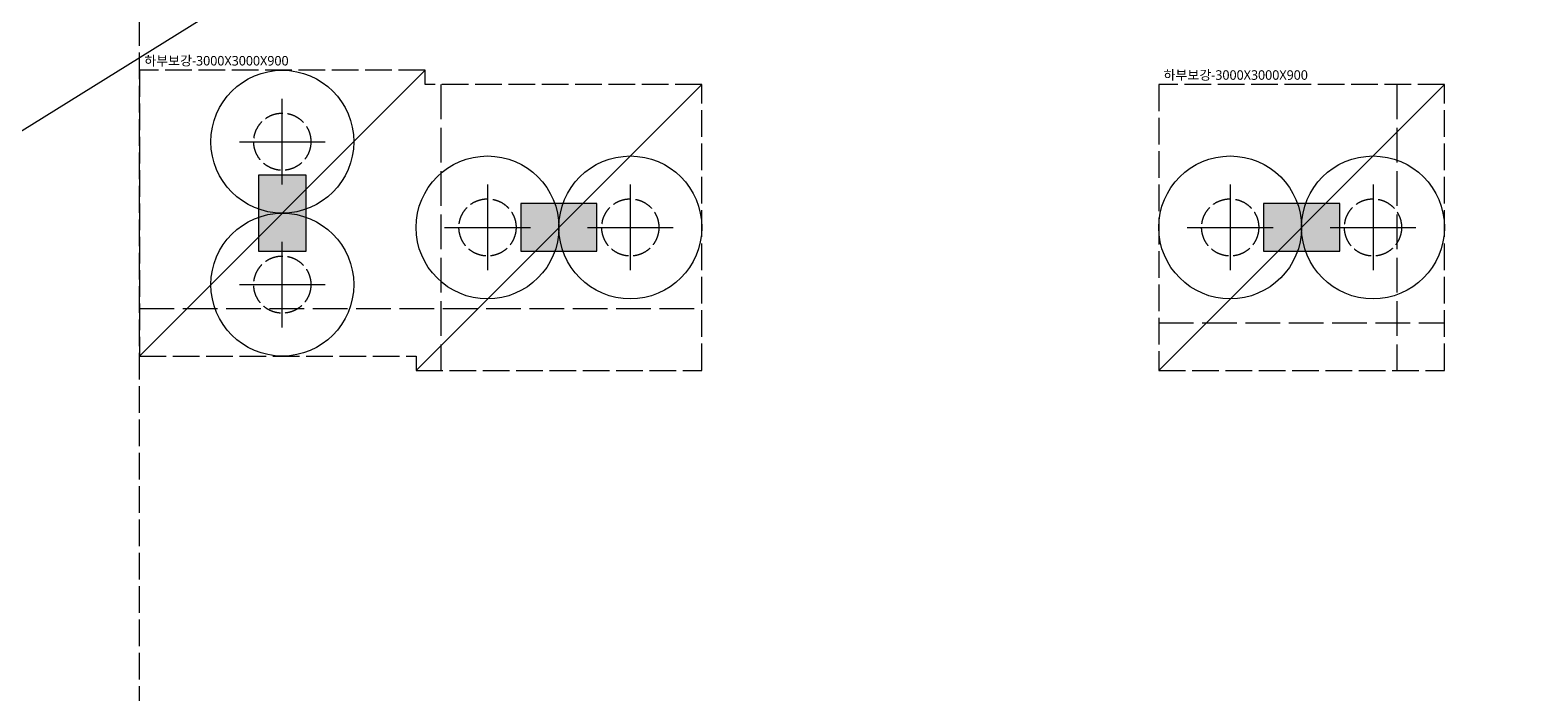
# Model space of a CAD drawing. Header units: millimetres. Extents: x 327808 to 2562540, y -728300 to 402793.
# Drawn here: x 1054461 to 1070084, y -116590 to -109626 of the extents above; entities that cross this region are included whole.
import ezdxf
from ezdxf.enums import TextEntityAlignment as Align

# ---------------------------------------------------------------- set-up
doc = ezdxf.new("R2010")
doc.units = ezdxf.units.MM
doc.header["$LTSCALE"] = 140
doc.linetypes.add('CONTINOUS', pattern=[0])
doc.linetypes.add('HID', pattern=[2.5, 2, -0.5])
for name, color, linetype in [('252', 252, 'Continuous'), ('BAR-B', 2, 'HID'), ('PILE-P', 4, 'HID'), ('WALL', 4, 'Continuous'), ('기초꺽임', 7, 'Continuous'), ('기초연단', 3, 'Continuous'), ('하부보강', 7, 'HID')]:
    doc.layers.add(name, color=color, linetype=linetype)
doc.layers.add('DEFPOINT', color=144, linetype='Continuous', plot=False)
doc.styles.add('맑은고딕', font='malgun.ttf')

# ---------------------------------------------------------------- blocks, each defined once
blk = doc.blocks.new('A$C762E058C')
at = {"layer": '252'}
h = blk.add_hatch(color=256, dxfattribs=at)
h.dxf.hatch_style = 1
h.paths.add_polyline_path([(93400, -71500), (92600, -71500), (92600, -72000), (93400, -72000)])
h.paths.add_polyline_path([(85300, -71500), (84500, -71500), (84500, -72000), (85300, -72000)])
h.paths.add_polyline_path([(93400, -63400), (92600, -63400), (92600, -63900), (93400, -63900)])
h.paths.add_polyline_path([(85300, -63400), (84500, -63400), (84500, -63900), (85300, -63900)])
h.paths.add_polyline_path([(93400, -55300), (92600, -55300), (92600, -55800), (93400, -55800)])
h.paths.add_polyline_path([(85300, -55300), (84500, -55300), (84500, -55800), (85300, -55800)])
h.paths.add_polyline_path([(93400, -47200), (92600, -47200), (92600, -47700), (93400, -47700)])
h.paths.add_polyline_path([(85300, -47200), (84500, -47200), (84500, -47700), (85300, -47700)])
h.paths.add_polyline_path([(93400, -39100), (92600, -39100), (92600, -39600), (93400, -39600)])
h.paths.add_polyline_path([(85300, -39100), (84500, -39100), (84500, -39600), (85300, -39600)])
h.paths.add_polyline_path([(73650, -71500), (72850, -71500), (72850, -72000), (73650, -72000)])
h.paths.add_polyline_path([(77850, -71500), (77050, -71500), (77050, -72000), (77850, -72000)])
h.paths.add_polyline_path([(68450, -71500), (67650, -71500), (67650, -72000), (68450, -72000)])
h.paths.add_polyline_path([(73650, -63400), (72850, -63400), (72850, -63900), (73650, -63900)])
h.paths.add_polyline_path([(77850, -63400), (77050, -63400), (77050, -63900), (77850, -63900)])
h.paths.add_polyline_path([(68450, -63400), (67650, -63400), (67650, -63900), (68450, -63900)])
h.paths.add_polyline_path([(73650, -55300), (72850, -55300), (72850, -55800), (73650, -55800)])
h.paths.add_polyline_path([(77850, -55300), (77050, -55300), (77050, -55800), (77850, -55800)])
h.paths.add_polyline_path([(68450, -55300), (67650, -55300), (67650, -55800), (68450, -55800)])
h.paths.add_polyline_path([(73650, -47200), (72850, -47200), (72850, -47700), (73650, -47700)])
h.paths.add_polyline_path([(77850, -47200), (77050, -47200), (77050, -47700), (77850, -47700)])
h.paths.add_polyline_path([(68450, -47200), (67650, -47200), (67650, -47700), (68450, -47700)])
h.paths.add_polyline_path([(73650, -39100), (72850, -39100), (72850, -39600), (73650, -39600)])
h.paths.add_polyline_path([(77850, -39100), (77050, -39100), (77050, -39600), (77850, -39600)])
h.paths.add_polyline_path([(68450, -39100), (67650, -39100), (67650, -39600), (68450, -39600)])
h.paths.add_polyline_path([(73650, -22900), (72850, -22900), (72850, -23400), (73650, -23400)])
h.paths.add_polyline_path([(73650, -31000), (72850, -31000), (72850, -31500), (73650, -31500)])
h.paths.add_polyline_path([(101500, -63400), (100700, -63400), (100700, -63900), (101500, -63900)])
h.paths.add_polyline_path([(101500, -41540), (100700, -41540), (100700, -42040), (101500, -42040)])
h.paths.add_polyline_path([(101500, -35500), (100700, -35500), (100700, -36000), (101500, -36000)])
h.paths.add_polyline_path([(101500, -29350), (100700, -29350), (100700, -29850), (101500, -29850)])
h.paths.add_polyline_path([(101500, -22900), (100700, -22900), (100700, -23400), (101500, -23400)])
h.paths.add_polyline_path([(68450, -22900), (67650, -22900), (67650, -23400), (68450, -23400)])
h.paths.add_polyline_path([(77850, -22900), (77050, -22900), (77050, -23400), (77850, -23400)])
h.paths.add_polyline_path([(85300, -22900), (84500, -22900), (84500, -23400), (85300, -23400)])
h.paths.add_polyline_path([(93400, -31000), (92600, -31000), (92600, -31500), (93400, -31500)])
h.paths.add_polyline_path([(77850, -31000), (77050, -31000), (77050, -31500), (77850, -31500)])
h.paths.add_polyline_path([(85300, -31000), (84500, -31000), (84500, -31500), (85300, -31500)])
h.paths.add_polyline_path([(93400, -22900), (92600, -22900), (92600, -23400), (93400, -23400)])
h.paths.add_polyline_path([(68450, -31000), (67650, -31000), (67650, -31500), (68450, -31500)])
h.paths.add_polyline_path([(101500, -47580), (100700, -47580), (100700, -48080), (101500, -48080)])
h.paths.add_polyline_path([(101500, -55300), (100700, -55300), (100700, -55800), (101500, -55800)])
h.paths.add_polyline_path([(101700, -72000), (101700, -71200), (101200, -71200), (101200, -72000)])
h.paths.add_polyline_path([(125700, -72000), (125700, -71200), (125200, -71200), (125200, -72000)])
h.paths.add_polyline_path([(117700, -72000), (117700, -71200), (117200, -71200), (117200, -72000)])
h.paths.add_polyline_path([(109700, -72000), (109700, -71200), (109200, -71200), (109200, -72000)])
h.paths.add_polyline_path([(136755, -71500), (135955, -71500), (135955, -72000), (136755, -72000)])
h.paths.add_polyline_path([(144555, -71500), (143755, -71500), (143755, -72000), (144555, -72000)])
h.paths.add_polyline_path([(133700, -72000), (133700, -71200), (133200, -71200), (133200, -72000)])
blk = doc.blocks.new('PILE-P')
at = {"layer": 'DEFPOINT'}
blk.add_circle((0, 0), 750, dxfattribs=at)
at = {"layer": 'PILE-P', "color": 4, "linetype": 'CONTINOUS'}
for p, q in [((0, -450), (0, 450)), ((-450, 0), (450, 0))]:
    blk.add_line(p, q, dxfattribs=at)
at = {"layer": 'PILE-P', "linetype": 'HID', "ltscale": 0.7}
blk.add_circle((0, 0), 300, dxfattribs=at)
blk = doc.blocks.new('하부보강')
at = {"layer": 'BAR-B', "ltscale": 1.3}
for p, q in [((1000, 1500), (1000, -1500)), ((-1500, -1000), (1500, -1000))]:
    blk.add_line(p, q, dxfattribs=at)
at = {"layer": 'DEFPOINT'}
blk.add_line((1500, 1500), (-1500, -1500), dxfattribs=at)
at = {"layer": '하부보강', "linetype": 'HID'}
blk.add_lwpolyline([(-1500, -1500), (1500, -1500), (1500, 1500), (-1500, 1500)], close=True, dxfattribs=at)
at = {"layer": 'DEFPOINT', "color": 1, "style": '맑은고딕'}
blk.add_text('하부보강-3000X3000X900', height=100, dxfattribs=at).set_placement((-1450, 1600), align=Align.MIDDLE_LEFT)

msp = doc.modelspace()

# ---------------------------------------------------------------- linework, layer by layer
at = {"color": 6, "linetype": 'ByBlock'}
msp.add_line((1048084.8, -114600.4), (1091824.8, -87389.7), dxfattribs=at)
at = {"layer": 'BAR-B', "ltscale": 1.3}
for p, q in [((1058777.3, -110200.8), (1058777.3, -113200.8)), ((1055613.7, -112550.8), (1061518.7, -112550.8))]:
    msp.add_line(p, q, dxfattribs=at)
at = {"layer": 'DEFPOINT'}
for p, q in [((1058613.7, -110050.8), (1055613.7, -113050.8)), ((1061518.7, -110200.8), (1058518.7, -113200.8))]:
    msp.add_line(p, q, dxfattribs=at)
at = {"layer": 'WALL'}
for p, q in [((1057363.7, -111150.8), (1056863.7, -111150.8)), ((1056863.7, -111150.8), (1056863.7, -111950.8)), ((1057363.7, -111950.8), (1057363.7, -111150.8)), ((1059618.7, -111450.8), (1059618.7, -111950.8)), ((1060418.7, -111450.8), (1059618.7, -111450.8)), ((1060418.7, -111950.8), (1060418.7, -111450.8)), ((1067418.7, -111450.8), (1067418.7, -111950.8)), ((1068218.7, -111450.8), (1067418.7, -111450.8)), ((1068218.7, -111950.8), (1068218.7, -111450.8)), ((1056863.7, -111950.8), (1057363.7, -111950.8)), ((1059618.7, -111950.8), (1060418.7, -111950.8)), ((1067418.7, -111950.8), (1068218.7, -111950.8))]:
    msp.add_line(p, q, dxfattribs=at)
at = {"layer": '기초꺽임', "color": 240, "true_color": 0xed1f24}
msp.add_circle((1034617.9, -122196.9), 50000, dxfattribs=at)
at = {"layer": '기초연단', "linetype": 'HID'}
msp.add_line((1055613.7, -117495.8), (1055613.7, -106110.8), dxfattribs=at)
at = {"layer": '하부보강', "linetype": 'HID'}
for p, q in [((1058613.7, -110050.8), (1055613.7, -110050.8)), ((1055613.7, -110050.8), (1055613.7, -113050.8)), ((1058613.7, -110200.8), (1058613.7, -110050.8)), ((1061518.7, -110200.8), (1058613.7, -110200.8)), ((1061518.7, -113200.8), (1061518.7, -110200.8)), ((1055613.7, -113050.8), (1058518.7, -113050.8)), ((1058518.7, -113050.8), (1058518.7, -113200.8)), ((1058518.7, -113200.8), (1061518.7, -113200.8))]:
    msp.add_line(p, q, dxfattribs=at)

# ---------------------------------------------------------------- block references
at = {"layer": '252'}
msp.add_blockref('A$C762E058C', (923663.7, -39950.8), dxfattribs=at)
at = {"layer": 'PILE-P'}
for p in [(1057113.7, -110800.8), (1057113.7, -112300.8)]:
    msp.add_blockref('PILE-P', p, dxfattribs=at)
at = {"layer": 'PILE-P', "rotation": 270}
for p in [(1059268.7, -111700.8), (1060768.7, -111700.8), (1067068.7, -111700.8), (1068568.7, -111700.8)]:
    msp.add_blockref('PILE-P', p, dxfattribs=at)
at = {"layer": '하부보강'}
msp.add_blockref('하부보강', (1067818.7, -111700.8), dxfattribs=at)

# ---------------------------------------------------------------- texts
at = {"layer": 'DEFPOINT', "color": 1, "style": '맑은고딕'}
msp.add_text('하부보강-3000X3000X900', height=100, dxfattribs=at).set_placement((1055663.7, -109950.8), align=Align.MIDDLE_LEFT)

doc.saveas('drawing.dxf')
